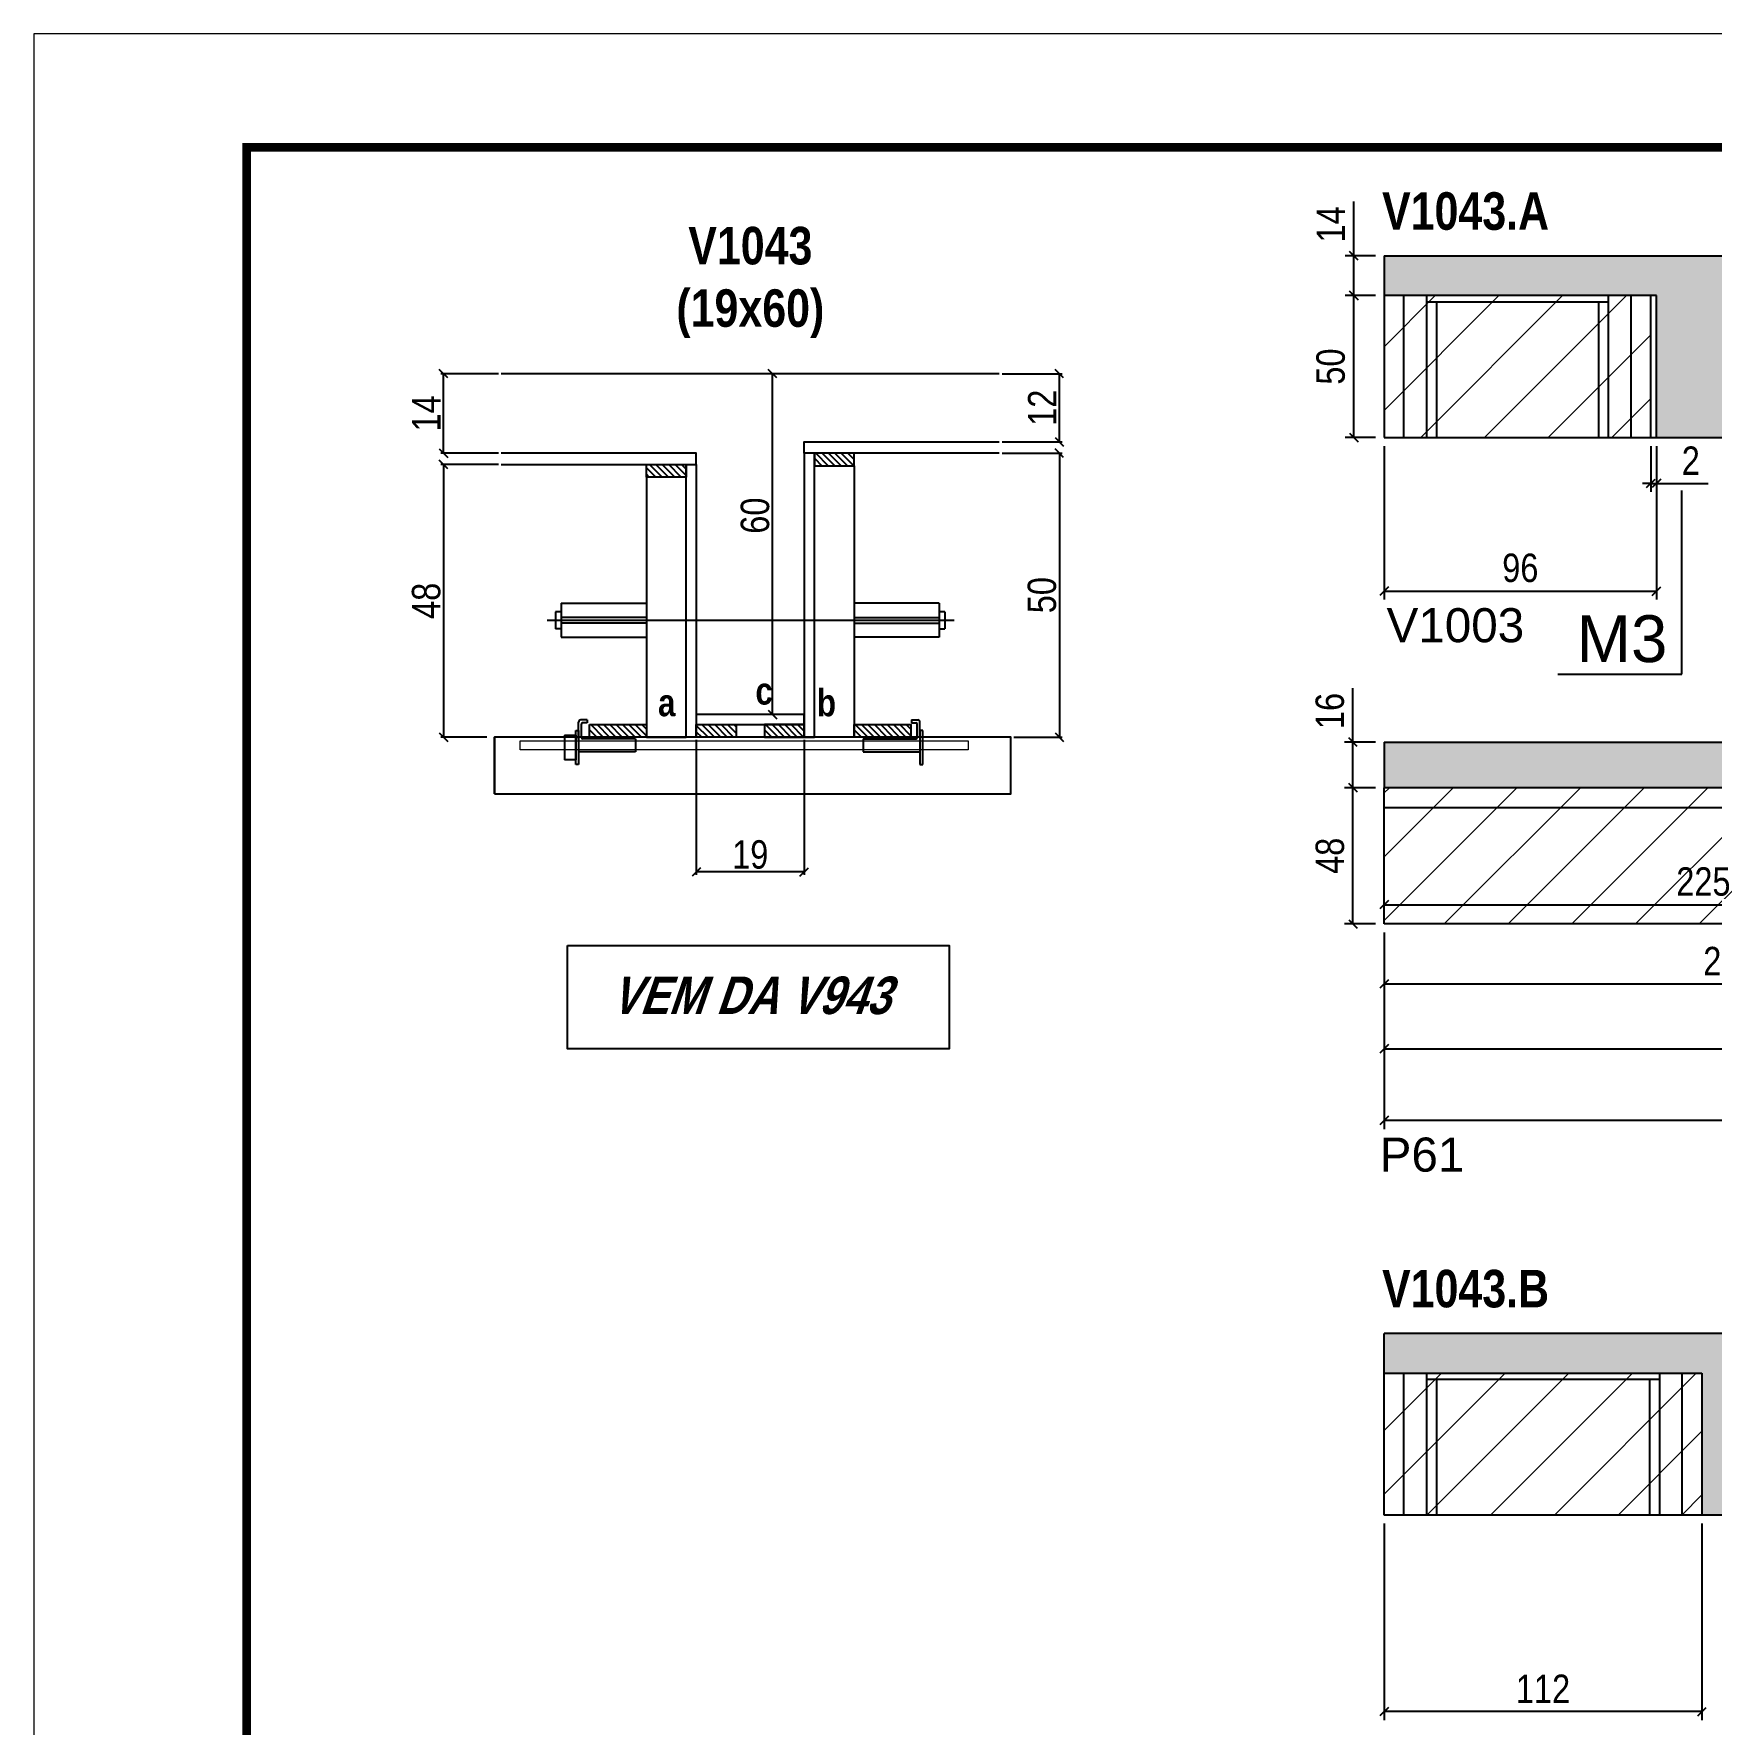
# Model space of a CAD drawing. Extents: x 3309 to 9563, y -2522 to 14608.
# Drawn here: x 4908 to 5499, y 7121 to 7716 of the extents above; entities that cross this region are included whole.
import ezdxf

# ---------------------------------------------------------------- set-up
doc = ezdxf.new("R2010")
doc.units = 0
doc.linetypes.add('DASHED', pattern=[0.75, 0.5, -0.25])
doc.linetypes.add('HIDDEN', pattern=[0.375, 0.25, -0.125])
for name, color, linetype in [('5', 5, 'Continuous'), ('barrote', 251, 'Continuous'), ('COTA', 241, 'Continuous'), ('detalhes', 4, 'Continuous'), ('NOMENCLATURA', 7, 'Continuous'), ('Painéis', 200, 'Continuous'), ('presilha', 1, 'Continuous'), ('SARR_2.2x10', 60, 'Continuous'), ('SARR_2.2x7', 40, 'Continuous'), ('SARR_3.5x7', 81, 'Continuous'), ('TENSOR', 3, 'Continuous')]:
    doc.layers.add(name, color=color, linetype=linetype)
for name, color, linetype, lineweight in [('CONCRETO', 251, 'Continuous', 25), ('Folhas', 255, 'Continuous', 9), ('Hachura', 251, 'Continuous', 9), ('SARRAFO DE PRESSAO', 251, 'DASHED', 9), ('SCO-___-LAJ', 2, 'Continuous', 0)]:
    doc.layers.add(name, color=color, linetype=linetype, lineweight=lineweight)
doc.styles.add('COTA TECNICA', font='techl___.ttf', dxfattribs={"height": 10})
doc.styles.add('COTA TECNICA 2X', font='techl___.ttf', dxfattribs={"height": 10})
doc.styles.get("Standard").update_dxf_attribs({"font": 'arial.ttf'})
doc.styles.add('TECNICA', font='techb___.ttf', dxfattribs={"height": 10})
doc.dimstyles.new('PAINEL', dxfattribs={"dimtxt": 10, "dimasz": 3, "dimexe": 3, "dimexo": 3, "dimgap": 3, "dimtad": 1, "dimdec": 1, "dimzin": 12, "dimdsep": 46, "dimtxsty": 'COTA TECNICA', "dimblk1": 'OBLIQUE', "dimblk2": 'OBLIQUE', "dimsah": 1, "dimcen": 0.9, "dimclrd": 4, "dimclre": 4, "dimclrt": 240, "dimadec": 1, "dimazin": 3, "dimtfac": 1, "dimtdec": 1, "dimtmove": 0, "dimatfit": 3, "dimfxl": 1, "dimtolj": 1, "dimtzin": 12, "dimarcsym": 0})
doc.dimstyles.new('SECAO', dxfattribs={"dimscale": 0.333333, "dimtxt": 5, "dimasz": 9, "dimexe": 3, "dimexo": 3, "dimgap": 3, "dimtad": 1, "dimdec": 1, "dimlfac": 0.5, "dimzin": 12, "dimdsep": 46, "dimtxsty": 'COTA TECNICA 2X', "dimblk1": 'OBLIQUE', "dimblk2": 'OBLIQUE', "dimsah": 1, "dimcen": 0.9, "dimclrd": 4, "dimclre": 4, "dimclrt": 240, "dimadec": 1, "dimazin": 3, "dimtfac": 1, "dimtdec": 1, "dimtmove": 0, "dimatfit": 3, "dimfxl": 1, "dimtolj": 1, "dimtzin": 12, "dimarcsym": 0})
pattern_1 = [(135, (38376.8265, -116043.4478), (-1.122532015, -1.122532015), [])]

# ---------------------------------------------------------------- blocks, each defined once
blk = doc.blocks.new('9999999999')
at = {"layer": 'Folhas'}
blk.add_lwpolyline([(98138.98, 34190.21), (99623.98, 34190.21), (99623.98, 35240.21), (98138.98, 35240.21)], close=True, dxfattribs=at)
at = {"layer": 'Folhas', "color": 30, "const_width": 3}
blk.add_lwpolyline([(98213.98, 34230.21), (99583.98, 34230.21), (99583.98, 35200.21), (98213.98, 35200.21)], close=True, dxfattribs=at)
blk = doc.blocks.new('_Oblique')
at = {"color": 0, "linetype": 'ByBlock', "lineweight": -2}
blk.add_line((-0.5, -0.5), (0.5, 0.5), dxfattribs=at)
blk = doc.blocks.new('*D846')
at = {"layer": 'COTA', "color": 4, "lineweight": -2, "transparency": 16777216}
for p, q in [((5141.29, 7467.72), (5141.29, 7420.25)), ((5179.29, 7467.72), (5179.29, 7420.25)), ((5179.29, 7421.25), (5141.29, 7421.25))]:
    blk.add_line(p, q, dxfattribs=at)
at = {"layer": 'Defpoints', "color": 0, "transparency": 16777216}
for p in [(5141.29, 7468.72), (5179.29, 7468.72), (5141.29, 7421.25)]:
    blk.add_point(p, dxfattribs=at)
at = {"layer": 'COTA', "color": 4, "lineweight": -2, "transparency": 16777216, "xscale": 3, "yscale": 3, "zscale": 3, "rotation": 180}
blk.add_blockref('_Oblique', (5141.29, 7421.25), dxfattribs=at)
at = {"layer": 'COTA', "color": 4, "lineweight": -2, "transparency": 16777216, "xscale": 3, "yscale": 3, "zscale": 3}
blk.add_blockref('_Oblique', (5179.29, 7421.25), dxfattribs=at)
at = {"layer": 'COTA', "color": 240, "transparency": 16777216, "insert": (5160.29, 7427.34), "char_height": 10, "attachment_point": 5, "style": 'COTA TECNICA 2X'}
blk.add_mtext('\\A1;19', dxfattribs=at)
blk = doc.blocks.new('PRESILHA METÁLICA 1')
at = {"layer": 'presilha'}
for p, q in [((7.5, 10.64), (7.5, 19.86)), ((12, 21), (8.64, 21)), ((9, 11.57), (9, 18.93)), ((12, 19.5), (9.57, 19.5)), ((12, 21), (12, 19.5)), ((0, 13), (6, 13)), ((0, 13), (0, 0)), ((6, 15.5), (7.5, 15.5)), ((6, -2.5), (6, 15.5)), ((6, 13), (6, 0)), ((7.5, 15.5), (7.5, -2.5)), ((37.5, 11), (9.57, 11)), ((37.5, 11), (37.5, 4.1)), ((6, 0), (0, 0)), ((37.5, 4.1), (7.5, 4.1)), ((7.5, -2.5), (6, -2.5))]:
    blk.add_line(p, q, dxfattribs=at)
for centre, radius, start, end in [((8.64, 19.86), 1.14, 90, 180), ((9.57, 18.93), 0.57, 90, 180), ((9.57, 11.57), 0.57, 180, 270)]:
    blk.add_arc(centre, radius, start, end, dxfattribs=at)
blk = doc.blocks.new('PRESILHA METÁLICA 2')
at = {"layer": 'presilha'}
for p, q in [((-5.25, 23.5), (-5.25, 22)), ((-5.25, 23.5), (-1.89, 23.5)), ((-5.25, 22), (-2.82, 22)), ((-2.25, 14.07), (-2.25, 21.43)), ((-0.75, 14.64), (-0.75, 22.36)), ((0.75, 18), (-0.75, 18)), ((-0.75, 18), (-0.75, 0)), ((0.75, 0), (0.75, 18)), ((-30.75, 13.5), (-30.75, 6.6)), ((-30.75, 13.5), (-2.82, 13.5)), ((-30.75, 6.6), (-0.75, 6.6)), ((-0.75, 0), (0.75, 0))]:
    blk.add_line(p, q, dxfattribs=at)
for centre, radius, start, end in [((-2.82, 21.43), 0.57, 0, 90), ((-1.89, 22.36), 1.14, 0, 90), ((-2.82, 14.07), 0.57, 270, 0)]:
    blk.add_arc(centre, radius, start, end, dxfattribs=at)
blk = doc.blocks.new('*D847')
at = {"layer": 'COTA', "color": 4, "lineweight": -2, "transparency": 16777216}
for p, q in [((5071.59, 7564.72), (5051.24, 7564.72)), ((5052.24, 7564.72), (5052.24, 7468.72)), ((5067.47, 7468.72), (5051.24, 7468.72))]:
    blk.add_line(p, q, dxfattribs=at)
at = {"layer": 'Defpoints', "color": 0, "transparency": 16777216}
for p in [(5072.59, 7564.72), (5052.24, 7468.72), (5068.47, 7468.72)]:
    blk.add_point(p, dxfattribs=at)
at = {"layer": 'COTA', "color": 4, "lineweight": -2, "transparency": 16777216, "xscale": 3, "yscale": 3, "zscale": 3}
for p, rotation in [((5052.24, 7564.72), 90), ((5052.24, 7468.72), 270)]:
    blk.add_blockref('_Oblique', p, dxfattribs=dict(at, rotation=rotation))
at = {"layer": 'COTA', "color": 240, "transparency": 16777216, "insert": (5046.15, 7516.72), "char_height": 10, "attachment_point": 5, "rotation": 90, "style": 'COTA TECNICA 2X'}
blk.add_mtext('\\A1;48', dxfattribs=at)
blk = doc.blocks.new('*D848')
at = {"layer": 'COTA', "color": 4, "lineweight": -2, "transparency": 16777216}
for p, q in [((5248.99, 7568.72), (5270.21, 7568.72)), ((5269.21, 7568.72), (5269.21, 7468.72)), ((5253.1, 7468.72), (5270.21, 7468.72))]:
    blk.add_line(p, q, dxfattribs=at)
at = {"layer": 'Defpoints', "color": 0, "transparency": 16777216}
for p in [(5247.99, 7568.72), (5252.1, 7468.72), (5269.21, 7468.72)]:
    blk.add_point(p, dxfattribs=at)
at = {"layer": 'COTA', "color": 4, "lineweight": -2, "transparency": 16777216, "xscale": 3, "yscale": 3, "zscale": 3}
for p, rotation in [((5269.21, 7568.72), 90), ((5269.21, 7468.72), 270)]:
    blk.add_blockref('_Oblique', p, dxfattribs=dict(at, rotation=rotation))
at = {"layer": 'COTA', "color": 240, "transparency": 16777216, "insert": (5263.1, 7518.72), "char_height": 10, "attachment_point": 5, "rotation": 90, "style": 'COTA TECNICA 2X'}
blk.add_mtext('\\A1;50', dxfattribs=at)
blk = doc.blocks.new('*D849')
at = {"layer": 'COTA', "color": 4, "lineweight": -2, "transparency": 16777216}
for p, q in [((5178.29, 7596.72), (5167.11, 7596.72)), ((5168.11, 7476.72), (5168.11, 7596.72)), ((5178.29, 7476.72), (5167.11, 7476.72))]:
    blk.add_line(p, q, dxfattribs=at)
at = {"layer": 'Defpoints', "color": 0, "transparency": 16777216}
for p in [(5168.11, 7596.72), (5179.29, 7596.72), (5179.29, 7476.72)]:
    blk.add_point(p, dxfattribs=at)
at = {"layer": 'COTA', "color": 4, "lineweight": -2, "transparency": 16777216, "xscale": 3, "yscale": 3, "zscale": 3}
for p, rotation in [((5168.11, 7596.72), 90), ((5168.11, 7476.72), 270)]:
    blk.add_blockref('_Oblique', p, dxfattribs=dict(at, rotation=rotation))
at = {"layer": 'COTA', "color": 240, "transparency": 16777216, "insert": (5162.01, 7546.72), "char_height": 10, "attachment_point": 5, "rotation": 90, "style": 'COTA TECNICA 2X'}
blk.add_mtext('\\A1;60', dxfattribs=at)
blk = doc.blocks.new('*D850')
at = {"layer": 'COTA', "color": 4, "lineweight": -2, "transparency": 16777216}
for p, q in [((5248.99, 7596.72), (5270.21, 7596.72)), ((5269.21, 7572.72), (5269.21, 7596.72)), ((5248.99, 7572.72), (5270.21, 7572.72))]:
    blk.add_line(p, q, dxfattribs=at)
at = {"layer": 'Defpoints', "color": 0, "transparency": 16777216}
for p in [(5247.99, 7596.72), (5269.21, 7596.72), (5247.99, 7572.72)]:
    blk.add_point(p, dxfattribs=at)
at = {"layer": 'COTA', "color": 4, "lineweight": -2, "transparency": 16777216, "xscale": 3, "yscale": 3, "zscale": 3}
for p, rotation in [((5269.21, 7596.72), 90), ((5269.21, 7572.72), 270)]:
    blk.add_blockref('_Oblique', p, dxfattribs=dict(at, rotation=rotation))
at = {"layer": 'COTA', "color": 240, "transparency": 16777216, "insert": (5263.15, 7584.72), "char_height": 10, "attachment_point": 5, "rotation": 90, "style": 'COTA TECNICA 2X'}
blk.add_mtext('\\A1;12', dxfattribs=at)
blk = doc.blocks.new('*D857')
at = {"layer": 'COTA', "color": 4, "lineweight": -2, "transparency": 16777216}
for p, q in [((5071.59, 7596.72), (5051.24, 7596.72)), ((5052.24, 7568.72), (5052.24, 7596.72)), ((5071.59, 7568.72), (5051.24, 7568.72))]:
    blk.add_line(p, q, dxfattribs=at)
at = {"layer": 'Defpoints', "color": 0, "transparency": 16777216}
for p in [(5052.24, 7596.72), (5072.59, 7596.72), (5072.59, 7568.72)]:
    blk.add_point(p, dxfattribs=at)
at = {"layer": 'COTA', "color": 4, "lineweight": -2, "transparency": 16777216, "xscale": 3, "yscale": 3, "zscale": 3}
for p, rotation in [((5052.24, 7596.72), 90), ((5052.24, 7568.72), 270)]:
    blk.add_blockref('_Oblique', p, dxfattribs=dict(at, rotation=rotation))
at = {"layer": 'COTA', "color": 240, "transparency": 16777216, "insert": (5046.17, 7582.72), "char_height": 10, "attachment_point": 5, "rotation": 90, "style": 'COTA TECNICA 2X'}
blk.add_mtext('\\A1;14', dxfattribs=at)
blk = doc.blocks.new('*D858')
at = {"layer": 'COTA', "color": 4, "lineweight": -2, "transparency": 16777216}
for p, q in [((5383.6, 7571.22), (5383.6, 7517.15)), ((5479.6, 7571.22), (5479.6, 7517.15)), ((5383.6, 7520.15), (5479.6, 7520.15))]:
    blk.add_line(p, q, dxfattribs=at)
at = {"layer": 'Defpoints', "color": 0, "transparency": 16777216}
for p in [(5383.6, 7574.22), (5479.6, 7574.22), (5479.6, 7520.15)]:
    blk.add_point(p, dxfattribs=at)
at = {"layer": 'COTA', "color": 4, "lineweight": -2, "transparency": 16777216, "xscale": 3, "yscale": 3, "zscale": 3, "rotation": 180}
blk.add_blockref('_Oblique', (5383.6, 7520.15), dxfattribs=at)
at = {"layer": 'COTA', "color": 4, "lineweight": -2, "transparency": 16777216, "xscale": 3, "yscale": 3, "zscale": 3}
blk.add_blockref('_Oblique', (5479.6, 7520.15), dxfattribs=at)
at = {"layer": 'COTA', "color": 240, "transparency": 16777216, "insert": (5431.6, 7528.28), "char_height": 10, "attachment_point": 5, "style": 'COTA TECNICA'}
blk.add_mtext('\\A1;96', dxfattribs=at)
blk = doc.blocks.new('*D859')
at = {"layer": 'COTA', "color": 4, "lineweight": -2, "transparency": 16777216}
for p, q in [((5477.6, 7571.22), (5477.6, 7555.08)), ((5479.6, 7571.22), (5479.6, 7555.08)), ((5477.6, 7558.08), (5474.6, 7558.08)), ((5477.6, 7558.08), (5479.6, 7558.08)), ((5479.6, 7558.08), (5497.72, 7558.08))]:
    blk.add_line(p, q, dxfattribs=at)
at = {"layer": 'Defpoints', "color": 0, "transparency": 16777216}
for p in [(5477.6, 7574.22), (5479.6, 7574.22), (5479.6, 7558.08)]:
    blk.add_point(p, dxfattribs=at)
at = {"layer": 'COTA', "color": 4, "lineweight": -2, "transparency": 16777216, "xscale": 3, "yscale": 3, "zscale": 3}
blk.add_blockref('_Oblique', (5477.6, 7558.08), dxfattribs=at)
at = {"layer": 'COTA', "color": 4, "lineweight": -2, "transparency": 16777216, "xscale": 3, "yscale": 3, "zscale": 3, "rotation": 180}
blk.add_blockref('_Oblique', (5479.6, 7558.08), dxfattribs=at)
at = {"layer": 'COTA', "color": 240, "transparency": 16777216, "insert": (5491.66, 7566.08), "char_height": 10, "attachment_point": 5, "style": 'COTA TECNICA'}
blk.add_mtext('\\A1;2', dxfattribs=at)
blk = doc.blocks.new('*D890')
at = {"layer": 'COTA', "color": 4, "lineweight": -2, "transparency": 16777216}
for p, q in [((5380.6, 7624.22), (5369.93, 7624.22)), ((5372.93, 7574.22), (5372.93, 7624.22)), ((5380.6, 7574.22), (5369.93, 7574.22))]:
    blk.add_line(p, q, dxfattribs=at)
at = {"layer": 'Defpoints', "color": 0, "transparency": 16777216}
for p in [(5372.93, 7624.22), (5383.6, 7624.22), (5383.6, 7574.22)]:
    blk.add_point(p, dxfattribs=at)
at = {"layer": 'COTA', "color": 4, "lineweight": -2, "transparency": 16777216, "xscale": 3, "yscale": 3, "zscale": 3}
for p, rotation in [((5372.93, 7624.22), 90), ((5372.93, 7574.22), 270)]:
    blk.add_blockref('_Oblique', p, dxfattribs=dict(at, rotation=rotation))
at = {"layer": 'COTA', "color": 240, "transparency": 16777216, "insert": (5364.82, 7599.22), "char_height": 10, "attachment_point": 5, "rotation": 90, "style": 'COTA TECNICA'}
blk.add_mtext('\\A1;50', dxfattribs=at)
blk = doc.blocks.new('*D891')
at = {"layer": 'COTA', "color": 4, "lineweight": -2, "transparency": 16777216}
for p, q in [((5372.93, 7638.22), (5372.93, 7657.33)), ((5380.6, 7638.22), (5369.93, 7638.22)), ((5372.93, 7624.22), (5372.93, 7638.22)), ((5380.6, 7624.22), (5369.93, 7624.22))]:
    blk.add_line(p, q, dxfattribs=at)
at = {"layer": 'Defpoints', "color": 0, "transparency": 16777216}
for p in [(5372.93, 7638.22), (5383.6, 7638.22), (5383.6, 7624.22)]:
    blk.add_point(p, dxfattribs=at)
at = {"layer": 'COTA', "color": 4, "lineweight": -2, "transparency": 16777216, "xscale": 3, "yscale": 3, "zscale": 3}
for p, rotation in [((5372.93, 7638.22), 90), ((5372.93, 7624.22), 270)]:
    blk.add_blockref('_Oblique', p, dxfattribs=dict(at, rotation=rotation))
at = {"layer": 'COTA', "color": 240, "transparency": 16777216, "insert": (5364.86, 7649.27), "char_height": 10, "attachment_point": 5, "rotation": 90, "style": 'COTA TECNICA'}
blk.add_mtext('\\A1;14', dxfattribs=at)
blk = doc.blocks.new('*D892')
at = {"layer": 'COTA', "color": 4, "linetype": 'ByBlock', "lineweight": -2, "transparency": 16777216}
for p, q in [((5383.6, 7399.92), (5383.6, 7330.71)), ((5890.6, 7399.92), (5890.6, 7330.71)), ((5890.6, 7333.71), (5383.6, 7333.71))]:
    blk.add_line(p, q, dxfattribs=at)
at = {"layer": 'Defpoints', "color": 0, "linetype": 'ByBlock', "transparency": 16777216}
for p in [(5383.6, 7402.92), (5890.6, 7402.92), (5383.6, 7333.71)]:
    blk.add_point(p, dxfattribs=at)
at = {"layer": 'COTA', "color": 4, "linetype": 'ByBlock', "lineweight": -2, "transparency": 16777216, "xscale": 3, "yscale": 3, "zscale": 3, "rotation": 180}
blk.add_blockref('_Oblique', (5383.6, 7333.71), dxfattribs=at)
at = {"layer": 'COTA', "color": 4, "linetype": 'ByBlock', "lineweight": -2, "transparency": 16777216, "xscale": 3, "yscale": 3, "zscale": 3}
blk.add_blockref('_Oblique', (5890.6, 7333.71), dxfattribs=at)
at = {"layer": 'COTA', "color": 240, "linetype": 'ByBlock', "transparency": 16777216, "insert": (5637.1, 7341.82), "char_height": 10, "attachment_point": 5, "style": 'COTA TECNICA'}
blk.add_mtext('\\A1;507', dxfattribs=at)
blk = doc.blocks.new('*D893')
at = {"layer": 'COTA', "color": 4, "lineweight": -2, "transparency": 16777216}
for p, q in [((5383.6, 7399.92), (5383.6, 7355.96)), ((5646.6, 7399.92), (5646.6, 7355.96)), ((5383.6, 7358.96), (5646.6, 7358.96))]:
    blk.add_line(p, q, dxfattribs=at)
at = {"layer": 'Defpoints', "color": 0, "transparency": 16777216}
for p in [(5383.6, 7402.92), (5646.6, 7402.92), (5646.6, 7358.96)]:
    blk.add_point(p, dxfattribs=at)
at = {"layer": 'COTA', "color": 4, "lineweight": -2, "transparency": 16777216, "xscale": 3, "yscale": 3, "zscale": 3, "rotation": 180}
blk.add_blockref('_Oblique', (5383.6, 7358.96), dxfattribs=at)
at = {"layer": 'COTA', "color": 4, "lineweight": -2, "transparency": 16777216, "xscale": 3, "yscale": 3, "zscale": 3}
blk.add_blockref('_Oblique', (5646.6, 7358.96), dxfattribs=at)
at = {"layer": 'COTA', "color": 240, "transparency": 16777216, "insert": (5515.1, 7367.18), "char_height": 10, "attachment_point": 5, "style": 'COTA TECNICA'}
blk.add_mtext('\\A1;263', dxfattribs=at)
blk = doc.blocks.new('*D895')
at = {"layer": 'COTA', "color": 4, "lineweight": -2, "transparency": 16777216}
for p, q in [((5380.6, 7450.92), (5369.63, 7450.92)), ((5372.63, 7402.92), (5372.63, 7450.92)), ((5380.6, 7402.92), (5369.63, 7402.92))]:
    blk.add_line(p, q, dxfattribs=at)
at = {"layer": 'Defpoints', "color": 0, "transparency": 16777216}
for p in [(5372.63, 7450.92), (5383.6, 7450.92), (5383.6, 7402.92)]:
    blk.add_point(p, dxfattribs=at)
at = {"layer": 'COTA', "color": 4, "lineweight": -2, "transparency": 16777216, "xscale": 3, "yscale": 3, "zscale": 3}
for p, rotation in [((5372.63, 7450.92), 90), ((5372.63, 7402.92), 270)]:
    blk.add_blockref('_Oblique', p, dxfattribs=dict(at, rotation=rotation))
at = {"layer": 'COTA', "color": 240, "transparency": 16777216, "insert": (5364.54, 7426.92), "char_height": 10, "attachment_point": 5, "rotation": 90, "style": 'COTA TECNICA'}
blk.add_mtext('\\A1;48', dxfattribs=at)
blk = doc.blocks.new('*D896')
at = {"layer": 'COTA', "color": 4, "lineweight": -2, "transparency": 16777216}
for p, q in [((5372.63, 7466.92), (5372.63, 7485.93)), ((5380.6, 7466.92), (5369.63, 7466.92)), ((5372.63, 7450.92), (5372.63, 7466.92)), ((5380.6, 7450.92), (5369.63, 7450.92))]:
    blk.add_line(p, q, dxfattribs=at)
at = {"layer": 'Defpoints', "color": 0, "transparency": 16777216}
for p in [(5372.63, 7466.92), (5383.6, 7466.92), (5383.6, 7450.92)]:
    blk.add_point(p, dxfattribs=at)
at = {"layer": 'COTA', "color": 4, "lineweight": -2, "transparency": 16777216, "xscale": 3, "yscale": 3, "zscale": 3}
for p, rotation in [((5372.63, 7466.92), 90), ((5372.63, 7450.92), 270)]:
    blk.add_blockref('_Oblique', p, dxfattribs=dict(at, rotation=rotation))
at = {"layer": 'COTA', "color": 240, "transparency": 16777216, "insert": (5364.53, 7477.93), "char_height": 10, "attachment_point": 5, "rotation": 90, "style": 'COTA TECNICA'}
blk.add_mtext('\\A1;16', dxfattribs=at)
blk = doc.blocks.new('*D870')
at = {"layer": 'COTA', "color": 4, "lineweight": -2, "transparency": 16777216}
for p, q in [((5383.6, 7191.74), (5383.6, 7122.53)), ((5495.6, 7191.74), (5495.6, 7122.53)), ((5495.6, 7125.53), (5383.6, 7125.53))]:
    blk.add_line(p, q, dxfattribs=at)
at = {"layer": 'Defpoints', "color": 0, "transparency": 16777216}
for p in [(5383.6, 7194.74), (5495.6, 7194.74), (5383.6, 7125.53)]:
    blk.add_point(p, dxfattribs=at)
at = {"layer": 'COTA', "color": 4, "lineweight": -2, "transparency": 16777216, "xscale": 3, "yscale": 3, "zscale": 3, "rotation": 180}
blk.add_blockref('_Oblique', (5383.6, 7125.53), dxfattribs=at)
at = {"layer": 'COTA', "color": 4, "lineweight": -2, "transparency": 16777216, "xscale": 3, "yscale": 3, "zscale": 3}
blk.add_blockref('_Oblique', (5495.6, 7125.53), dxfattribs=at)
at = {"layer": 'COTA', "color": 240, "transparency": 16777216, "insert": (5439.6, 7133.58), "char_height": 10, "attachment_point": 5, "style": 'COTA TECNICA'}
blk.add_mtext('\\A1;112', dxfattribs=at)
blk = doc.blocks.new('*D900')
at = {"layer": 'COTA', "color": 4, "lineweight": -2, "transparency": 16777216}
for p, q in [((5383.6, 7405.92), (5383.6, 7412.71)), ((5608.6, 7405.92), (5608.6, 7412.71)), ((5383.6, 7409.71), (5608.6, 7409.71))]:
    blk.add_line(p, q, dxfattribs=at)
at = {"layer": 'Defpoints', "color": 0, "transparency": 16777216}
for p in [(5608.6, 7409.71), (5383.6, 7402.92), (5608.6, 7402.92)]:
    blk.add_point(p, dxfattribs=at)
at = {"layer": 'COTA', "color": 4, "lineweight": -2, "transparency": 16777216, "xscale": 3, "yscale": 3, "zscale": 3, "rotation": 180}
blk.add_blockref('_Oblique', (5383.6, 7409.71), dxfattribs=at)
at = {"layer": 'COTA', "color": 4, "lineweight": -2, "transparency": 16777216, "xscale": 3, "yscale": 3, "zscale": 3}
blk.add_blockref('_Oblique', (5608.6, 7409.71), dxfattribs=at)
at = {"layer": 'COTA', "color": 240, "transparency": 16777216, "insert": (5496.1, 7417.82), "char_height": 10, "attachment_point": 5, "style": 'COTA TECNICA'}
blk.add_mtext('\\A1;225', dxfattribs=at)
blk = doc.blocks.new('*D902')
at = {"layer": 'COTA', "color": 4, "lineweight": -2, "transparency": 16777216}
for p, q in [((5383.6, 7399.92), (5383.6, 7378.79)), ((5627.6, 7399.92), (5627.6, 7378.79)), ((5383.6, 7381.79), (5627.6, 7381.79))]:
    blk.add_line(p, q, dxfattribs=at)
at = {"layer": 'Defpoints', "color": 0, "transparency": 16777216}
for p in [(5383.6, 7402.92), (5627.6, 7402.92), (5627.6, 7381.79)]:
    blk.add_point(p, dxfattribs=at)
at = {"layer": 'COTA', "color": 4, "lineweight": -2, "transparency": 16777216, "xscale": 3, "yscale": 3, "zscale": 3, "rotation": 180}
blk.add_blockref('_Oblique', (5383.6, 7381.79), dxfattribs=at)
at = {"layer": 'COTA', "color": 4, "lineweight": -2, "transparency": 16777216, "xscale": 3, "yscale": 3, "zscale": 3}
blk.add_blockref('_Oblique', (5627.6, 7381.79), dxfattribs=at)
at = {"layer": 'COTA', "color": 240, "transparency": 16777216, "insert": (5505.6, 7389.86), "char_height": 10, "attachment_point": 5, "style": 'COTA TECNICA'}
blk.add_mtext('\\A1;244', dxfattribs=at)

msp = doc.modelspace()

# ---------------------------------------------------------------- hatches: boundary and pattern name
at = {"layer": 'COTA'}
h = msp.add_hatch(dxfattribs=at)
h.set_pattern_fill('AR-CONC', color=256, scale=0.03)
h.set_pattern_definition([(50, (-3206, -1133.678), (5.46554, -0.4781726), [0.5715, -6.2865]), (355, (-3206, -1133.678), (-1.0573026, 5.7317054), [0.4572, -5.0292175]), (100.451445, (-3205.5445, -1133.718), (4.4082374, 5.2535326), [0.4857003, -5.3427073]), (46.1842, (-3206, -1132.154), (8.1323712, -1.26127), [0.85725, -9.42975]), (96.63556, (-3205.322, -1132.259), (7.122124, 7.4227837), [0.7285507, -8.014068]), (351.18415, (-3206, -1132.154), (7.122124, 7.422784), [0.685799, -7.543792]), (21, (-3205.238, -1132.535), (4.5484317, -3.067956), [0.5715, -6.2865]), (326, (-3205.238, -1132.535), (1.8540609, 5.525639), [0.4572, -5.0292]), (71.451445, (-3204.859, -1132.791), (6.4024926, 2.457683), [0.4857003, -5.3426981]), (37.5, (-3206, -1133.6782), (0.0926581, 2.53665117), [0, -4.96824, 0, -5.1054, 0, -5.04825]), (7.5, (-3206, -1133.6782), (2.0045899, 3.00541724), [0, -2.91084, 0, -4.85394, 0, -1.92405]), (327.5, (-3207.6993, -1133.6782), (4.06771786, -0.17186232), [0, -1.905, 0, -5.9436, 0, -7.8867]), (317.5, (-3208.4613, -1133.6782), (4.4438754, 0.7627947), [0, -2.4765, 0, -3.94716, 0, -5.6007])])
h.paths.add_polyline_path([(5876.6, 7574.22), (5906.6, 7574.22), (5906.6, 7624.22), (6050.6, 7624.22), (6050.6, 7574.22), (6080.6, 7574.22), (6080.6, 7622.22), (6131.6, 7622.22), (6131.6, 7638.22), (5383.6, 7638.22), (5383.6, 7624.22), (5479.6, 7624.22), (5479.6, 7574.22), (5509.6, 7574.22), (5509.6, 7622.22), (5876.6, 7622.22)])
h = msp.add_hatch(dxfattribs=at)
h.set_pattern_fill('AR-CONC', color=256, scale=0.03)
h.set_pattern_definition([(50, (-3170, -1117.85), (5.46554, -0.4781726), [0.5715, -6.2865]), (355, (-3170, -1117.85), (-1.0573026, 5.7317054), [0.4572, -5.0292175]), (100.451445, (-3169.5445, -1117.89), (4.4082374, 5.2535326), [0.4857003, -5.3427073]), (46.1842, (-3170, -1116.326), (8.1323712, -1.26127), [0.85725, -9.42975]), (96.63556, (-3169.322, -1116.431), (7.122124, 7.4227837), [0.7285507, -8.014068]), (351.18415, (-3170, -1116.326), (7.122124, 7.422784), [0.685799, -7.543792]), (21, (-3169.238, -1116.707), (4.5484317, -3.067956), [0.5715, -6.2865]), (326, (-3169.238, -1116.707), (1.8540609, 5.525639), [0.4572, -5.0292]), (71.451445, (-3168.859, -1116.963), (6.4024926, 2.457683), [0.4857003, -5.3426981]), (37.5, (-3170, -1117.8502), (0.0926581, 2.53665117), [0, -4.96824, 0, -5.1054, 0, -5.04825]), (7.5, (-3170, -1117.8502), (2.0045899, 3.00541724), [0, -2.91084, 0, -4.85394, 0, -1.92405]), (327.5, (-3171.6993, -1117.8502), (4.06771786, -0.17186232), [0, -1.905, 0, -5.9436, 0, -7.8867]), (317.5, (-3172.4613, -1117.8502), (4.4438754, 0.7627947), [0, -2.4765, 0, -3.94716, 0, -5.6007])])
h.paths.add_polyline_path([(5890.6, 7402.92), (5920.6, 7402.92), (5920.6, 7452.92), (6032.6, 7452.92), (6032.6, 7466.92), (5383.6, 7466.92), (5383.6, 7450.92), (5890.6, 7450.92)])
h = msp.add_hatch(dxfattribs=at)
h.set_pattern_fill('AR-CONC', color=256, scale=0.03)
h.set_pattern_definition([(50, (-3190, -1324.034), (5.46554, -0.4781726), [0.5715, -6.2865]), (355, (-3190, -1324.034), (-1.0573026, 5.7317054), [0.4572, -5.0292175]), (100.451445, (-3189.5445, -1324.074), (4.4082374, 5.2535326), [0.4857003, -5.3427073]), (46.1842, (-3190, -1322.51), (8.1323712, -1.26127), [0.85725, -9.42975]), (96.63556, (-3189.322, -1322.615), (7.122124, 7.4227837), [0.7285507, -8.014068]), (351.18415, (-3190, -1322.51), (7.122124, 7.422784), [0.685799, -7.543792]), (21, (-3189.238, -1322.891), (4.5484317, -3.067956), [0.5715, -6.2865]), (326, (-3189.238, -1322.891), (1.8540609, 5.525639), [0.4572, -5.0292]), (71.451445, (-3188.859, -1323.147), (6.4024926, 2.457683), [0.4857003, -5.3426981]), (37.5, (-3190, -1324.0342), (0.0926581, 2.53665117), [0, -4.96824, 0, -5.1054, 0, -5.04825]), (7.5, (-3190, -1324.0342), (2.0045899, 3.00541724), [0, -2.91084, 0, -4.85394, 0, -1.92405]), (327.5, (-3191.6993, -1324.0342), (4.06771786, -0.17186232), [0, -1.905, 0, -5.9436, 0, -7.8867]), (317.5, (-3192.4613, -1324.0342), (4.4438754, 0.7627947), [0, -2.4765, 0, -3.94716, 0, -5.6007])])
h.paths.add_polyline_path([(5525.6, 7244.74), (6032.6, 7244.74), (6032.6, 7258.74), (5383.6, 7258.74), (5383.6, 7244.74), (5495.6, 7244.74), (5495.6, 7194.74), (5525.6, 7194.74)])
at = {"layer": 'Hachura', "linetype": 'ByBlock'}
h = msp.add_hatch(dxfattribs=at)
h.set_pattern_fill('ANSI31', color=256, scale=5)
h.paths.add_polyline_path([(5477.6, 7574.22), (5477.6, 7624.22), (5383.6, 7624.22), (5383.6, 7574.22)])
h.paths.add_polyline_path([(5509.6, 7622.22), (5509.6, 7574.22), (5753.6, 7574.22), (5753.6, 7622.22)])
h.paths.add_polyline_path([(5753.6, 7622.22), (5753.6, 7574.22), (5874.6, 7574.22), (5874.6, 7622.22)])
h.paths.add_polyline_path([(5906.6, 7624.22), (5906.6, 7574.22), (6050.6, 7574.22), (6050.6, 7624.22)])
h.paths.add_polyline_path([(6129.6, 7622.22), (6080.6, 7622.22), (6080.6, 7574.22), (6129.6, 7574.22)])
h.paths.add_polyline_path([(6032.6, 7402.92), (6032.6, 7452.92), (5920.6, 7452.92), (5920.6, 7402.92)])
h.paths.add_polyline_path([(5890.6, 7402.92), (5890.6, 7450.92), (5646.6, 7450.92), (5646.6, 7402.92)])
h.paths.add_polyline_path([(5646.6, 7450.92), (5627.6, 7450.92), (5627.6, 7402.92), (5646.6, 7402.92)])
h.paths.add_polyline_path([(5627.6, 7402.92), (5627.6, 7450.92), (5383.6, 7450.92), (5383.6, 7402.92)])
h.paths.add_polyline_path([(5383.6, 7244.74), (5383.6, 7194.74), (5495.6, 7194.74), (5495.6, 7244.74)])
h.paths.add_polyline_path([(5525.6, 7244.74), (5525.6, 7194.74), (5769.6, 7194.74), (5769.6, 7244.74)])
h.paths.add_polyline_path([(5788.6, 7244.74), (5769.6, 7244.74), (5769.6, 7194.74), (5788.6, 7194.74)])
h.paths.add_polyline_path([(5788.6, 7244.74), (5788.6, 7194.74), (6032.6, 7194.74), (6032.6, 7244.74)])
h.paths.add_polyline_path([(5430.6, 7016.35), (5430.6, 7066.35), (5381.6, 7066.35), (5381.6, 7016.35)])
h.paths.add_polyline_path([(5460.6, 7066.35), (5460.6, 7016.35), (5604.6, 7016.35), (5604.6, 7066.35)])
h.paths.add_polyline_path([(5636.6, 7066.35), (5636.6, 7016.35), (5757.6, 7016.35), (5757.6, 7066.35)])
h.paths.add_polyline_path([(5757.6, 7066.35), (5757.6, 7016.35), (6001.6, 7016.35), (6001.6, 7066.35)])
h.paths.add_polyline_path([(6127.6, 7016.35), (6127.6, 7066.35), (6033.6, 7066.35), (6033.6, 7016.35)])
at = {"layer": 'SARR_2.2x10'}
h = msp.add_hatch(dxfattribs=at)
h.set_pattern_fill('ANSI31', color=256, scale=0.5, angle=90)
h.set_pattern_definition([(135, (38297.2265, -116043.4478), (-1.122532015, -1.122532015), [])])
h.paths.add_polyline_path([(5103.69, 7473.12), (5103.69, 7468.72), (5123.69, 7468.72), (5123.69, 7473.12)])
h = msp.add_hatch(dxfattribs=at)
h.set_pattern_fill('ANSI31', color=256, scale=0.5, angle=90)
h.set_pattern_definition([(135, (38390.4265, -116043.4478), (-1.122532015, -1.122532015), [])])
h.paths.add_polyline_path([(5196.89, 7473.12), (5196.89, 7468.72), (5216.89, 7468.72), (5216.89, 7473.12)])
at = {"layer": 'SARR_2.2x7'}
h = msp.add_hatch(dxfattribs=at)
h.set_pattern_fill('ANSI31', color=256, scale=0.5, angle=90)
h.set_pattern_definition([(135, (38291.2265, -115947.8478), (-1.122532015, -1.122532015), [])])
h.paths.add_polyline_path([(5182.89, 7568.72), (5182.89, 7564.32), (5196.89, 7564.32), (5196.89, 7568.72)])
h = msp.add_hatch(dxfattribs=at)
h.set_pattern_fill('ANSI31', color=256, scale=0.5, angle=90)
h.set_pattern_definition([(135, (38311.2265, -115951.8478), (-1.122532015, -1.122532015), [])])
h.paths.add_polyline_path([(5137.69, 7564.72), (5137.69, 7560.32), (5123.69, 7560.32), (5123.69, 7564.72)])
h = msp.add_hatch(dxfattribs=at)
h.set_pattern_fill('ANSI31', color=256, scale=0.5, angle=90)
h.set_pattern_definition(pattern_1)
h.paths.add_polyline_path([(5155.29, 7468.72), (5155.29, 7473.12), (5141.29, 7473.12), (5141.29, 7468.72)])
h = msp.add_hatch(dxfattribs=at)
h.set_pattern_fill('ANSI31', color=256, scale=0.5, angle=90)
h.set_pattern_definition(pattern_1)
h.paths.add_polyline_path([(5165.29, 7473.12), (5165.29, 7468.72), (5179.29, 7468.72), (5179.29, 7473.12)])

# ---------------------------------------------------------------- linework, layer by layer
at = {"ltscale": 3}
for p, q in [((5091.69, 7512.89), (5091.69, 7506.89)), ((5093.69, 7512.89), (5091.69, 7512.89)), ((5093.69, 7515.89), (5093.69, 7503.89)), ((5093.69, 7515.89), (5123.69, 7515.89)), ((5226.89, 7515.89), (5196.89, 7515.89)), ((5226.89, 7515.89), (5226.89, 7503.89)), ((5228.89, 7512.89), (5226.89, 7512.89)), ((5228.89, 7512.89), (5228.89, 7506.89)), ((5093.69, 7506.89), (5091.69, 7506.89)), ((5123.69, 7510.89), (5093.69, 7510.89)), ((5123.69, 7508.89), (5093.69, 7508.89)), ((5196.89, 7510.89), (5226.89, 7510.89)), ((5196.89, 7508.89), (5226.89, 7508.89)), ((5226.89, 7506.89), (5228.89, 7506.89)), ((5093.69, 7503.89), (5123.69, 7503.89)), ((5226.89, 7503.89), (5196.89, 7503.89))]:
    msp.add_line(p, q, dxfattribs=at)
at = {"layer": 'barrote'}
msp.add_lwpolyline([(5070.23, 7448.72), (5252.15, 7448.72), (5252.15, 7468.72), (5070.23, 7468.72)], close=True, dxfattribs=at)
at = {"layer": 'CONCRETO', "linetype": 'Continuous'}
msp.add_line((5247.99, 7596.72), (5072.59, 7596.72), dxfattribs=at)
at = {"layer": 'COTA'}
for p, q in [((5383.6, 7638.22), (5383.6, 7624.22)), ((5383.6, 7638.22), (6131.6, 7638.22)), ((5479.6, 7574.22), (5509.6, 7574.22)), ((5383.6, 7466.92), (5383.6, 7450.92)), ((5383.6, 7466.92), (6032.6, 7466.92)), ((6032.6, 7258.74), (5383.6, 7258.74)), ((5383.6, 7244.74), (5383.6, 7258.74)), ((5525.6, 7194.74), (5495.6, 7194.74))]:
    msp.add_line(p, q, dxfattribs=at)
at = {"layer": 'detalhes', "color": 250}
msp.add_line((5070.23, 7448.72), (5070.23, 7468.72), dxfattribs=at)
at = {"layer": 'NOMENCLATURA', "linetype": 'Continuous'}
for p, q in [((5488.52, 7490.95), (5488.52, 7555.57)), ((5444.82, 7490.95), (5488.52, 7490.95))]:
    msp.add_line(p, q, dxfattribs=at)
at = {"layer": 'NOMENCLATURA', "elevation": 0}
msp.add_lwpolyline([(5095.85, 7395.36), (5230.39, 7395.36), (5230.39, 7358.9), (5095.85, 7358.9)], close=True, dxfattribs=at)
at = {"layer": 'Painéis', "linetype": 'ByBlock'}
for p, q in [((5479.6, 7624.22), (5383.6, 7624.22)), ((5383.6, 7624.22), (5383.6, 7574.22)), ((5477.6, 7574.22), (5477.6, 7624.22)), ((5479.6, 7574.22), (5479.6, 7624.22)), ((5383.6, 7574.22), (5479.6, 7574.22)), ((5890.6, 7450.92), (5383.6, 7450.92)), ((5383.6, 7402.92), (5383.6, 7450.92)), ((5890.6, 7402.92), (5383.6, 7402.92)), ((5383.6, 7194.74), (5383.6, 7244.74)), ((5383.6, 7244.74), (5495.6, 7244.74)), ((5495.6, 7244.74), (5495.6, 7194.74)), ((5495.6, 7194.74), (5383.6, 7194.74))]:
    msp.add_line(p, q, dxfattribs=at)
at = {"layer": 'Painéis', "linetype": 'Continuous', "elevation": 0}
for points in [[(5247.99, 7568.72), (5179.29, 7568.72), (5179.29, 7572.72), (5247.99, 7572.72)], [(5072.59, 7564.72), (5141.29, 7564.72), (5141.29, 7568.72), (5072.59, 7568.72)]]:
    msp.add_lwpolyline(points, dxfattribs=at)
at = {"layer": 'Painéis', "linetype": 'Continuous'}
for points in [[(5182.89, 7468.72), (5182.89, 7568.72), (5179.29, 7568.72), (5179.29, 7468.72)], [(5137.69, 7468.72), (5137.69, 7564.72), (5141.29, 7564.72), (5141.29, 7468.72)], [(5179.29, 7476.72), (5141.29, 7476.72), (5141.29, 7473.12), (5179.29, 7473.12)]]:
    msp.add_lwpolyline(points, close=True, dxfattribs=at)
at = {"layer": 'SARR_2.2x10'}
for points in [[(5103.69, 7473.12), (5123.69, 7473.12), (5123.69, 7468.72), (5103.69, 7468.72)], [(5196.89, 7473.12), (5216.89, 7473.12), (5216.89, 7468.72), (5196.89, 7468.72)]]:
    msp.add_lwpolyline(points, close=True, dxfattribs=at)
at = {"layer": 'SARR_2.2x7', "linetype": 'Continuous'}
for p, q in [((5390.6, 7574.22), (5390.6, 7624.22)), ((5398.6, 7622.02), (5462.6, 7622.02)), ((5470.6, 7574.22), (5470.6, 7624.22)), ((5383.6, 7443.92), (5608.6, 7443.92)), ((5390.6, 7194.74), (5390.6, 7244.74)), ((5480.6, 7242.54), (5398.6, 7242.54)), ((5488.6, 7194.74), (5488.6, 7244.74))]:
    msp.add_line(p, q, dxfattribs=at)
at = {"layer": 'SARR_2.2x7', "elevation": 0}
for points in [[(5196.89, 7568.72), (5182.89, 7568.72), (5182.89, 7564.32), (5196.89, 7564.32)], [(5123.69, 7564.72), (5137.69, 7564.72), (5137.69, 7560.32), (5123.69, 7560.32)]]:
    msp.add_lwpolyline(points, close=True, dxfattribs=at)
at = {"layer": 'SARR_2.2x7'}
for points in [[(5141.29, 7473.12), (5155.29, 7473.12), (5155.29, 7468.72), (5141.29, 7468.72)], [(5179.29, 7473.12), (5165.29, 7473.12), (5165.29, 7468.72), (5179.29, 7468.72)]]:
    msp.add_lwpolyline(points, close=True, dxfattribs=at)
at = {"layer": 'SARR_3.5x7'}
for p, q in [((5398.6, 7624.22), (5398.6, 7574.22)), ((5402.1, 7622.02), (5402.1, 7574.22)), ((5459.1, 7622.02), (5459.1, 7574.22)), ((5462.6, 7624.22), (5462.6, 7574.22)), ((5398.6, 7244.74), (5398.6, 7194.74)), ((5402.1, 7242.54), (5402.1, 7194.74)), ((5477.1, 7242.54), (5477.1, 7194.74)), ((5480.6, 7244.74), (5480.6, 7194.74))]:
    msp.add_line(p, q, dxfattribs=at)
for points in [[(5137.69, 7560.32), (5123.69, 7560.32), (5123.69, 7468.72), (5137.69, 7468.72)], [(5182.89, 7564.32), (5196.89, 7564.32), (5196.89, 7468.72), (5182.89, 7468.72)]]:
    msp.add_lwpolyline(points, close=True, dxfattribs=at)
at = {"layer": 'SCO-___-LAJ', "color": 1}
msp.add_lwpolyline([(5079.23, 7467.39), (5237.07, 7467.39), (5237.07, 7464.19), (5079.23, 7464.19)], close=True, dxfattribs=at)
at = {"layer": 'TENSOR', "linetype": 'HIDDEN', "ltscale": 0.5}
msp.add_line((5088.69, 7509.89), (5232.19, 7509.89), dxfattribs=at)

# ---------------------------------------------------------------- block references
at = {"layer": 'presilha', "xscale": 0.6666666666666666, "yscale": 0.6666666666666666, "zscale": 0.6666666666666666}
for name, p in [('PRESILHA METÁLICA 1', (5094.82, 7460.76)), ('PRESILHA METÁLICA 2', (5220.57, 7459.09))]:
    msp.add_blockref(name, p, dxfattribs=at)
at = {"layer": 'SARRAFO DE PRESSAO', "color": 6, "linetype": 'ByBlock'}
msp.add_blockref('9999999999', (-93231.11, -27523.8), dxfattribs=at)

# ---------------------------------------------------------------- texts
at = {"layer": '5', "linetype": 'Continuous'}
for s, rotation, p in [('V1003', 0.00004, (5384.49, 7502.14)), ('P61', 359.99996, (5382.05, 7315.7))]:
    msp.add_text(s, height=12, rotation=rotation, dxfattribs=at).set_placement(p)
at = {"layer": 'detalhes', "style": 'TECNICA'}
for s, p in [('a', (5127.81, 7476.08)), ('c', (5162.11, 7480.19)), ('b', (5183.79, 7476.07))]:
    msp.add_text(s, height=9.6, dxfattribs=at).set_placement(p)
at = {"layer": 'NOMENCLATURA', "style": 'TECNICA'}
for s, p in [('V1043.A', (5382.89, 7647.4)), ('V1043.B', (5382.89, 7267.92))]:
    msp.add_text(s, height=13.2, dxfattribs=at).set_placement(p)
at = {"layer": 'NOMENCLATURA', "linetype": 'Continuous'}
msp.add_text('M3', height=16.5, dxfattribs=at).set_placement((5451.39, 7495.15))
at = {"layer": 'NOMENCLATURA', "insert": (5160.32, 7648.42), "char_height": 13.2, "attachment_point": 2, "style": 'TECNICA'}
msp.add_mtext_dynamic_manual_height_columns('V1043\\P(19x60)', width=300.2766, gutter_width=1, heights=[0], dxfattribs=at)
at = {"layer": 'NOMENCLATURA', "insert": (5160.29, 7384.4), "char_height": 13.2, "width": 300.2766, "attachment_point": 2, "style": 'TECNICA'}
msp.add_mtext('{\\Q19;VEM DA V943}', dxfattribs=at)

# ---------------------------------------------------------------- dimensions: what is measured, and where the dimension line sits
at = {"layer": 'COTA'}
for base, p1, p2, angle, dimstyle, picture, middle in [((5372.93, 7638.22), (5383.6, 7624.22), (5383.6, 7638.22), 90, 'PAINEL', '*D891', (5364.86, 7649.27)), ((5372.93, 7624.22), (5383.6, 7574.22), (5383.6, 7624.22), 90, 'PAINEL', '*D890', (5364.82, 7599.22)), ((5052.24, 7596.72), (5072.59, 7568.72), (5072.59, 7596.72), 90, 'SECAO', '*D857', (5046.17, 7582.72)), ((5269.21, 7596.72), (5247.99, 7572.72), (5247.99, 7596.72), 90, 'SECAO', '*D850', (5263.15, 7584.72)), ((5479.6, 7520.15), (5383.6, 7574.22), (5479.6, 7574.22), 180, 'PAINEL', '*D858', (5431.6, 7528.28)), ((5479.6, 7558.08), (5477.6, 7574.22), (5479.6, 7574.22), 180, 'PAINEL', '*D859', (5491.66, 7566.08)), ((5269.21, 7468.72, 0), (5247.99, 7568.72), (5252.1, 7468.72, 0), 90, 'SECAO', '*D848', (5263.1, 7518.72, 0)), ((5052.24, 7468.72, 0), (5072.59, 7564.72), (5068.47, 7468.72, 0), 90, 'SECAO', '*D847', (5046.15, 7516.72, 0)), ((5372.63, 7466.92), (5383.6, 7450.92), (5383.6, 7466.92), 90, 'PAINEL', '*D896', (5364.53, 7477.93)), ((5372.63, 7450.92), (5383.6, 7402.92), (5383.6, 7450.92), 90, 'PAINEL', '*D895', (5364.54, 7426.92))]:
    dim = msp.add_linear_dim(base=base, p1=p1, p2=p2, angle=angle, dimstyle=dimstyle, dxfattribs=at)
    dim.commit()
    dim.dimension.update_dxf_attribs({"geometry": picture, "text_midpoint": middle})
for base, p1, p2, angle, picture, middle in [((5168.11, 7596.72), (5179.29, 7476.72), (5179.29, 7596.72), 90, '*D849', (5168.11, 7546.72)), ((5141.29, 7421.25), (5179.29, 7468.72), (5141.29, 7468.72), 180, '*D846', (5160.29, 7421.25))]:
    dim = msp.add_linear_dim(base=base, p1=p1, p2=p2, angle=angle, dimstyle='SECAO', dxfattribs=at)
    dim.commit()
    dim.dimension.update_dxf_attribs({"geometry": picture, "text_midpoint": middle, "dimtype": 160})
for base, p1, p2, picture, middle in [((5608.6, 7409.71), (5383.6, 7402.92), (5608.6, 7402.92), '*D900', (5496.1, 7417.82)), ((5646.6, 7358.96), (5383.6, 7402.92), (5646.6, 7402.92), '*D893', (5515.1, 7367.18)), ((5627.6, 7381.79), (5383.6, 7402.92), (5627.6, 7402.92), '*D902', (5505.6, 7389.86)), ((5383.6, 7125.53), (5495.6, 7194.74), (5383.6, 7194.74), '*D870', (5439.6, 7133.58))]:
    dim = msp.add_linear_dim(base=base, p1=p1, p2=p2, dimstyle='PAINEL', dxfattribs=at)
    dim.commit()
    dim.dimension.update_dxf_attribs({"geometry": picture, "text_midpoint": middle})
at = {"layer": 'COTA', "linetype": 'ByBlock'}
dim = msp.add_linear_dim(base=(5383.6, 7333.71), p1=(5890.6, 7402.92), p2=(5383.6, 7402.92), angle=180, dimstyle='PAINEL', dxfattribs=at)
dim.commit()
dim.dimension.update_dxf_attribs({"geometry": '*D892', "text_midpoint": (5637.1, 7341.82)})

doc.saveas('drawing.dxf')
